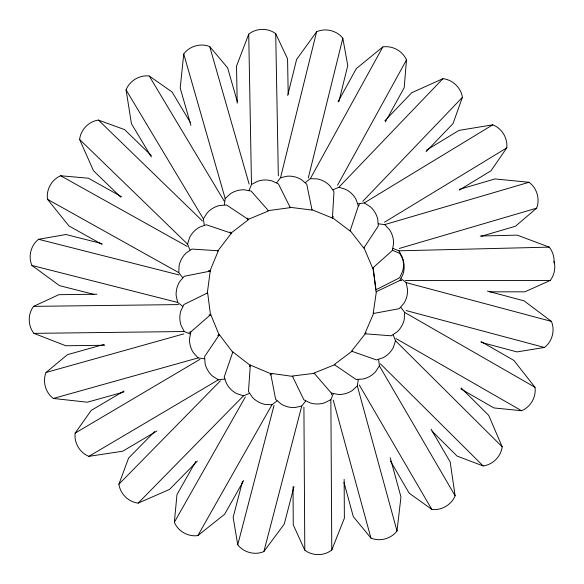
<?xml version="1.0" encoding="UTF-8"?>
<svg xmlns="http://www.w3.org/2000/svg" width="584" height="584" viewBox="0 0 584 584"><rect width="100%" height="100%" fill="white"/><g stroke="black" fill="none" stroke-linecap="round" stroke-linejoin="round"><path stroke-width="0.88" d="M554.041 262.953C554.493 257.325 552.793 251.543 549.245 247.134L517.205 235.133L480.187 236.038M459.185 190.128L490.969 170.813L506.773 147.898C507.912 138.218 501.875 128.283 492.75 124.83L458.995 130.385L426.576 150.088M311.52 209.539L332.435 218.066L333.982 191.676L329.967 185.851A22.528 21.177 28.8 0 0 317.404 178.938L310.33 178.66L305.359 182.544M124.034 391.01L91.235 410.391L75.153 433.109C73.898 442.781 79.811 452.79 88.892 456.345L122.72 451.206L156.928 430.985M271.976 374.22L250.339 365.088L248.47 391.455L252.412 397.332A22.528 21.177 29.5 0 0 264.888 404.391L271.954 404.763L276.977 400.938M338.041 101.798L356.335 68.569L382.841 46.932C392.463 45.377 402.653 50.983 406.486 59.948L404.201 87.688L387.141 118.676M243.754 480.486L224.614 514.278L197.845 535.586C188.194 537.024 178.076 531.294 174.353 522.279L176.981 494.575L194.421 463.791M237.374 101.835L227.629 67.824L209.7 46.545C200.655 42.887 189.479 46.092 183.748 53.983L180.201 88.009L190.902 125.348M343.969 482.472L353.298 516.599L370.964 538.098C379.958 541.864 391.178 538.798 397.003 530.98L400.967 496.999L390.251 457.79M224.387 204.78L225.183 198.523L183.748 53.983M207.24 293.511L210.233 271.122L208.473 270.669M397.003 530.98L357.342 385.944L358.218 379.695M376.446 291.182L373.183 313.535L399.179 308.702L403.865 303.403A22.528 21.177 -75.1 0 0 407.559 289.554L406.135 282.619L401.179 278.721M120.727 197.137L93.491 170.732L79.614 139.459C80.658 129.757 88.746 121.414 98.411 120.078L124.56 129.604L151.263 155.497M461.134 387.966L488.684 415.348L502.174 446.789C501.021 456.469 492.823 464.718 483.143 465.937L457.111 456.097L432.021 431.153M189.99 249.959L187.559 244.141L189.691 237.389A22.528 21.177 -45.9 0 1 199.67 227.103L206.349 224.76L231.395 233.213L217.649 251.135M393.171 334.939L395.529 340.793L393.309 347.517A22.528 21.177 -45.2 0 1 383.206 357.678L376.498 359.941L351.553 351.181L366.08 332.719M287.7 95.433L296.592 59.488L316.623 31.748C325.522 27.762 336.807 30.558 342.823 38.23L347.765 65.62L338.837 101.725M276.721 182.748L280.532 177.718L316.623 31.748M308.264 178.025L342.823 38.23M242.506 481.34L233.14 517.336L237.746 544.784C243.667 552.53 254.916 555.457 263.866 551.581L284.24 524.089L294.022 486.509M270.173 375.067L270.626 373.307L293 376.432M237.746 544.784L274.02 405.42M263.866 551.581L301.745 406.07L305.614 401.084M219.328 335.435L210.766 314.535L190.844 331.916L189.501 338.866A22.528 21.177 74.4 0 0 193.37 352.67L198.129 357.912L204.378 358.744M481.493 236.199L515.438 226.242L536.616 208.181C540.215 199.122 536.944 187.968 529.016 182.281L494.962 178.938L459.433 189.362M359.635 204.619L358.379 205.933L350.079 231.03L332.077 217.394M104.135 344.392L67.445 354.663L46.056 372.461C42.34 381.483 45.479 392.682 53.334 398.456L87.344 402.215L123.866 391.988M384.849 120.793L411.713 92.746L442.906 78.679C452.607 79.658 461.002 87.695 462.397 97.353L453.038 123.56L426.05 151.731M197.37 461.068L169.528 489.421L138.167 503.109C128.48 502.014 120.18 493.867 118.91 484.202L128.589 458.104L154.643 431.569M288.204 94.221L287.554 58.845L275.714 33.66C267.925 27.791 256.296 28.01 248.726 34.157L236.52 66.116L237.206 103.142M293.029 486.742L293.263 524.848L304.79 550.179C312.513 556.136 324.142 556.063 331.785 550.011L344.377 518.198L344.144 479.362M249.112 190.333L251.492 184.493L248.726 34.157M209.671 271.64L218.328 250.777L191.946 249.069L186.099 253.054A22.528 21.177 -60.8 0 0 179.113 265.567L178.784 272.64L182.639 277.634M331.785 550.011L330.865 399.653L333.318 393.835M373.753 313.024L364.839 333.778L391.192 335.807L397.098 331.894A22.528 21.177 -60.1 0 0 404.238 319.47L404.646 312.404L400.858 307.359M151.387 157.001L131.422 123.684L126.078 89.892C129.582 80.789 139.554 74.81 149.234 76.015L172.046 91.958L190.231 122.304M431.08 429.152L450.176 461.922L455.111 495.779C451.498 504.839 441.453 510.693 431.788 509.372L409.172 493.151L390.448 461.017M204.225 225.117L203.378 218.861L207.181 212.89A22.528 21.177 -30.9 0 1 219.474 205.524L226.534 204.984L248.55 219.613L230.651 233.381M378.629 359.613L379.396 365.869L375.519 371.796A22.528 21.177 -30.2 0 1 363.138 379.009L356.072 379.461L334.231 364.569L352.305 351.021M310.33 178.66L382.841 46.932M337.486 185.31L406.486 59.948M332.435 218.066L333.311 216.482M385.389 121.859L386.703 119.472M194.866 463.002L195.757 461.426M249.441 366.664L250.339 365.088M174.353 522.279L245.331 396.989M197.845 535.586L271.954 404.763M373.212 267.596L376.03 291.825L399.901 280.459L403.062 274.13A22.528 21.177 -90 0 0 403.062 259.792L399.901 253.463L392.441 250.266M96.929 294.219L58.831 294.686L33.573 306.366C27.66 314.126 27.806 325.748 33.909 333.362L65.795 345.757L104.631 345.283M233.023 352.656L219.358 334.668L204.597 356.598L205.093 363.664A22.528 21.177 59.4 0 0 212.386 376.001L218.336 379.841L224.592 379.031M489.48 291.825L524.863 291.825L550.259 280.459C554.34 275.13 555.793 267.917 554.085 261.428M225.183 198.523L230.395 193.735A22.528 21.177 -16 0 1 244.17 189.785L251.127 191.085L268.64 210.89L247.791 219.584M357.342 385.944L352.072 390.667A22.528 21.177 -15.3 0 1 338.245 394.448L331.303 393.061L314.046 373.045L334.997 364.606M333.077 189.72L338.888 187.252L442.906 78.679M362.781 201.341L462.397 97.353M118.91 484.202L220.431 380.79M138.167 503.109L243.513 395.813L249.346 393.419M102.025 243.659L65.977 234.512L38.559 239.287C30.842 245.258 27.988 256.529 31.916 265.45L59.531 285.656L94.542 294.54M481.048 342.319L516.979 351.911L544.456 347.473C552.238 341.596 555.238 330.361 551.413 321.39L524.052 300.848L487.399 291.073M251.492 184.493L257.763 181.208A22.528 21.177 -1.1 0 1 272.093 180.945L278.48 183.996L290.292 207.648L267.903 210.671M330.865 399.653L324.558 402.858A22.528 21.177 -0.4 0 1 310.221 402.945L303.87 399.814L292.35 376.023L314.776 373.271M358.014 203.809L364.255 202.925L492.75 124.83M384.484 222.219L506.773 147.898M217.796 335.588L219.358 334.668M75.153 433.109L199.903 359.372M88.892 456.345L218.336 379.841M121.654 196.793L88.388 178.215L60.67 175.762C51.677 179.536 46.012 189.691 47.508 199.327L68.978 225.964L102.098 244.462M460.842 388.944L493.881 407.924L521.57 410.72C530.601 407.055 536.397 396.974 535.017 387.316L513.876 360.416L480.982 341.516M280.532 177.718L287.438 176.164A22.528 21.177 13.9 0 1 301.351 179.602L306.739 184.194L312.046 210.094L289.642 207.24M301.745 406.07L294.818 407.537A22.528 21.177 14.6 0 1 280.948 403.924L275.619 399.266L270.626 373.307M378.469 223.847L384.732 224.599L529.016 182.281M399.303 248.456L536.616 208.181M209.014 315.024L210.766 314.535M46.056 372.461L183.85 333.873M189.099 332.406L190.844 331.916M53.334 398.456L198.129 357.912M210.233 271.122L184.303 276.268L179.675 281.627A22.528 21.177 -75.8 0 0 176.149 295.519L177.66 302.439L182.668 306.272M393.069 248.477L398.923 250.821L549.245 247.134M33.573 306.366L178.478 304.592M33.909 333.362L184.259 331.515L190.085 333.931M399.901 280.459L401.712 280.459M405.347 280.459L550.259 280.459M338.888 187.252L345.648 189.347A22.528 21.177 43.8 0 1 355.999 199.268L358.379 205.933M243.513 395.813L236.776 393.638A22.528 21.177 44.5 0 1 226.548 383.6L224.249 376.906L232.855 351.904L249.981 365.212M38.559 239.287L179.018 274.933M31.916 265.45L177.66 302.439M406.135 282.619L551.413 321.39M406.194 310.578L544.456 347.473M364.255 202.925L370.249 206.685A22.528 21.177 58.7 0 1 377.695 218.934L378.279 225.993L363.788 248.105L349.904 230.286M60.67 175.762L187.187 246.411M47.508 199.327L178.784 272.64M404.646 312.404L535.017 387.316M395.923 338.523L521.57 410.72M384.732 224.599L389.55 229.782A22.528 21.177 73.7 0 1 393.587 243.535L392.331 250.507L372.628 268.129L363.81 247.339M230.096 231.95L231.395 233.213M98.411 120.078L202.436 220.964M79.614 139.459L187.559 244.141M395.529 340.793L502.174 446.789M380.366 363.781L483.143 465.937M398.923 250.821L402.245 257.077A22.528 21.177 88.6 0 1 402.595 271.407L399.587 277.809L376.008 289.766L372.847 267.399M184.259 331.515L181.011 325.222A22.528 21.177 89.3 0 1 180.836 310.892L183.923 304.519L207.648 292.861L210.532 315.265M247.623 218.051L248.55 219.613M149.234 76.015L224.198 201.093M126.078 89.892L203.378 218.861M379.396 365.869L455.111 495.779M359.277 384.958L431.788 509.372M209.7 46.545L249.127 184.099M331.303 393.061L331.785 394.813M333.223 400.069L370.964 538.098M275.714 33.66L278.334 175.82M303.914 407.084L304.79 550.179"/></g></svg>
